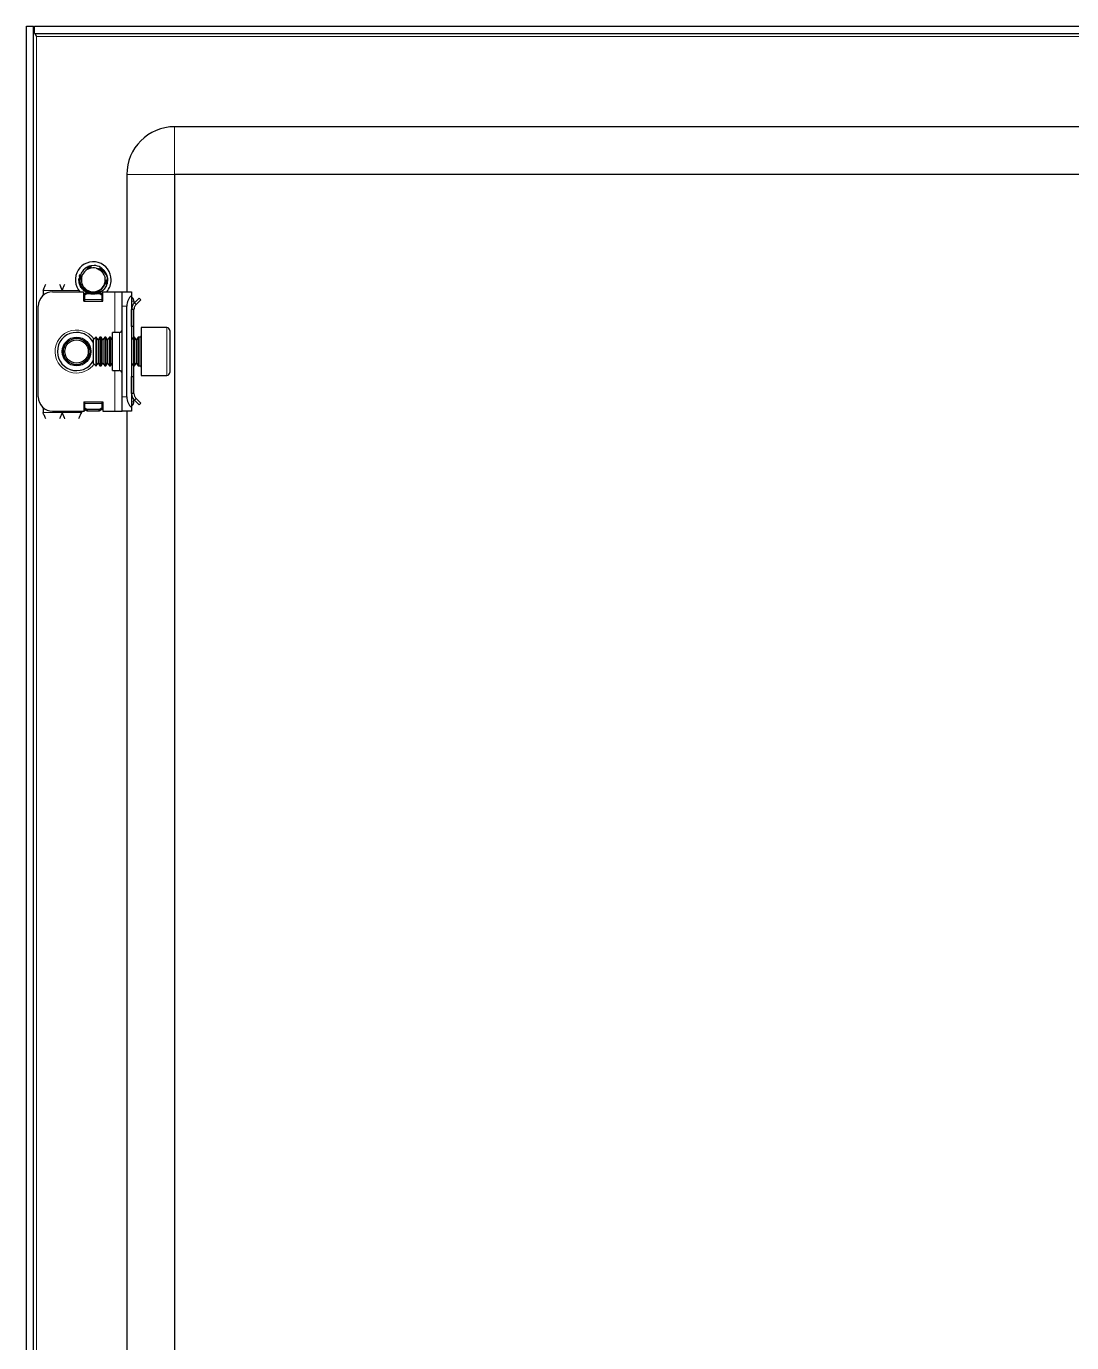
# Model space of a CAD drawing. Header units: millimetres. Extents: x -312 to 1033, y -390 to 999.
# Drawn here: x 586.9 to 805.5, y 595.3 to 870.6 of the extents above; entities that cross this region are included whole.
import ezdxf

# ---------------------------------------------------------------- set-up
doc = ezdxf.new("R2010")
doc.units = ezdxf.units.MM

msp = doc.modelspace()

# ---------------------------------------------------------------- linework, layer by layer
at = {"color": 7, "linetype": 'Continuous', "lineweight": 25}
for p, q in [((586.93, 870.6), (588.43, 870.6)), ((586.93, -290.4), (586.93, 870.6)), ((588.43, -290.4), (588.43, 870.6)), ((588.63, 869.1), (588.63, 870.6)), ((588.63, 870.6), (1031.23, 870.6)), ((588.63, 869.1), (1031.23, 869.1)), ((1001.93, 849.6), (617.93, 849.6)), ((607.93, 839.6), (607.93, 815.1)), ((617.93, 839.6), (617.93, -259.4)), ((1001.93, 839.6), (617.93, 839.6)), ((599.48, 820.23), (599.71, 820.31)), ((599.66, 820.32), (599.62, 820.3)), ((599.86, 820.4), (599.81, 820.38)), ((599.86, 820.4), (600.08, 820.47)), ((600.05, 820.47), (600, 820.45)), ((600.24, 820.52), (600.19, 820.51)), ((601.13, 820.59), (600.38, 820.52)), ((597.93, 817.69), (597.96, 817.95)), ((597.93, 817.49), (597.96, 817.73)), ((597.93, 817.69), (597.93, 817.64)), ((597.94, 817.9), (597.94, 817.85)), ((597.97, 818.11), (597.96, 818.06)), ((598.01, 818.3), (598, 818.26)), ((598.01, 818.3), (598.09, 818.54)), ((598.06, 818.49), (598.05, 818.45)), ((599.31, 820.12), (599.51, 820.24)), ((599.48, 820.23), (599.44, 820.2)), ((599.48, 820.16), (599.44, 820.2)), ((602.62, 820.08), (602.58, 820.1)), ((602.79, 819.95), (602.75, 819.98)), ((602.95, 819.82), (602.91, 819.85)), ((603.09, 819.68), (603.06, 819.71)), ((603.09, 819.68), (603.21, 819.55)), ((603.2, 819.56), (603.19, 819.58)), ((603.22, 818.47), (603.39, 818.06)), ((603.93, 817.6), (603.93, 817.6)), ((590.43, 815.35), (590.43, 814.34)), ((592.43, 815.1), (598.93, 815.1)), ((597.93, 817.49), (597.93, 817.44)), ((597.95, 817.29), (597.95, 817.24)), ((597.97, 817.1), (597.98, 817.05)), ((598.01, 816.92), (598.02, 816.87)), ((598.06, 816.74), (598.07, 816.69)), ((598.11, 816.56), (598.12, 816.55)), ((598.7, 815.59), (598.73, 815.56)), ((598.84, 815.45), (598.87, 815.42)), ((598.93, 813.1), (598.93, 815.1)), ((598.99, 815.31), (599.03, 815.28)), ((599.15, 815.19), (599.19, 815.16)), ((599.18, 814.72), (599.52, 814.96)), ((599.32, 815.07), (599.36, 815.04)), ((599.5, 814.96), (599.36, 815.08)), ((599.5, 814.96), (599.54, 814.94)), ((602.27, 815.01), (602.68, 814.72)), ((602.93, 813.1), (602.93, 815.1)), ((602.93, 815.1), (605.43, 815.1)), ((603.17, 815.67), (603.05, 815.48)), ((603.2, 815.63), (603.06, 815.53)), ((603.7, 816.48), (603.6, 816.3)), ((603.71, 816.48), (603.61, 816.3)), ((603.76, 816.62), (603.78, 816.66)), ((603.82, 816.8), (603.83, 816.85)), ((603.92, 817.4), (603.86, 817.09)), ((603.87, 816.99), (603.88, 817.04)), ((603.9, 817.2), (603.91, 817.25)), ((603.92, 817.4), (603.93, 817.45)), ((605.43, 815.1), (606.93, 815.1)), ((606.93, 815.1), (608.93, 815.1)), ((606.93, 812.1), (606.93, 815.1)), ((608.93, 815.1), (608.93, 814.34)), ((589.43, 793.1), (589.43, 812.1)), ((599.13, 814.31), (598.93, 814.43)), ((598.93, 813.1), (602.93, 813.1)), ((599.13, 813.1), (599.13, 814.31)), ((599.68, 814.72), (599.18, 814.37)), ((599.18, 814.37), (599.18, 814.72)), ((599.18, 813.45), (599.18, 814.37)), ((599.18, 813.1), (599.18, 813.45)), ((599.68, 814.72), (600.08, 814.72)), ((599.85, 814.8), (599.9, 814.78)), ((600.03, 814.74), (600.07, 814.72)), ((600.21, 814.69), (600.25, 814.68)), ((601.38, 814.64), (601.2, 814.61)), ((601.53, 814.66), (601.57, 814.67)), ((601.77, 814.72), (602.18, 814.72)), ((602.68, 814.37), (602.18, 814.72)), ((602.68, 814.72), (602.68, 814.37)), ((602.93, 814.43), (602.68, 814.28)), ((602.68, 814.37), (602.68, 813.45)), ((602.68, 813.45), (602.68, 813.1)), ((606.93, 793.1), (606.93, 812.1)), ((607.93, 793.1), (607.93, 812.1)), ((608.93, 814.34), (608.93, 790.86)), ((608.93, 814.01), (609.14, 813.81)), ((609.43, 813.1), (609.43, 812.64)), ((609.51, 812.76), (610.49, 813.74)), ((609.87, 812.41), (609.51, 812.76)), ((609.87, 812.41), (610.84, 813.39)), ((610.49, 813.74), (610.84, 813.39)), ((609.43, 811.35), (608.93, 811.35)), ((608.93, 807.85), (608.93, 811.35)), ((609.43, 807.85), (609.43, 811.35)), ((606.43, 806.6), (604.93, 806.6)), ((604.93, 798.6), (604.93, 806.6)), ((609.43, 807.85), (608.93, 807.85)), ((609.43, 805.6), (609.43, 807.85)), ((616.33, 807.6), (610.93, 807.6)), ((610.93, 807.6), (610.93, 799.91)), ((616.93, 807), (616.93, 800.23)), ((601.48, 805.6), (600.93, 805.05)), ((600.93, 805.05), (600.93, 801.28)), ((601.54, 805.6), (601.48, 805.6)), ((601.48, 805.6), (601.48, 800.98)), ((601.93, 805.05), (601.54, 805.6)), ((601.54, 805.6), (601.54, 805.13)), ((601.54, 805.13), (601.54, 799.6)), ((602.32, 805.6), (601.93, 805.05)), ((601.93, 805.05), (601.93, 804.66)), ((601.93, 804.66), (601.93, 800.15)), ((602.54, 805.6), (602.32, 805.6)), ((602.32, 805.6), (602.32, 805.13)), ((602.32, 805.13), (602.32, 799.6)), ((602.93, 805.05), (602.54, 805.6)), ((602.54, 805.6), (602.54, 805.13)), ((602.54, 805.13), (602.54, 799.6)), ((603.32, 805.6), (602.93, 805.05)), ((602.93, 805.05), (602.93, 804.66)), ((602.93, 804.66), (602.93, 800.15)), ((603.54, 805.6), (603.32, 805.6)), ((603.32, 805.6), (603.32, 805.13)), ((603.32, 805.13), (603.32, 799.6)), ((603.93, 805.05), (603.54, 805.6)), ((603.54, 805.6), (603.54, 805.13)), ((603.54, 805.13), (603.54, 799.6)), ((604.32, 805.6), (603.93, 805.05)), ((603.93, 805.05), (603.93, 804.66)), ((603.93, 804.66), (603.93, 800.15)), ((604.54, 805.6), (604.32, 805.6)), ((604.32, 805.6), (604.32, 805.13)), ((604.32, 805.13), (604.32, 799.6)), ((604.93, 805.05), (604.54, 805.6)), ((604.54, 805.6), (604.54, 805.13)), ((604.54, 805.13), (604.54, 799.6)), ((609.32, 805.6), (608.93, 805.05)), ((609.54, 805.6), (609.32, 805.6)), ((609.32, 805.6), (609.32, 805.13)), ((609.32, 805.13), (609.32, 799.6)), ((609.93, 805.05), (609.54, 805.6)), ((609.54, 805.6), (609.54, 805.13)), ((609.54, 805.13), (609.54, 799.6)), ((610.32, 805.6), (609.93, 805.05)), ((609.93, 805.05), (609.93, 804.66)), ((609.93, 804.66), (609.93, 800.15)), ((610.68, 805.6), (610.32, 805.6)), ((610.32, 805.6), (610.32, 805.13)), ((610.32, 805.13), (610.32, 799.6)), ((600.93, 801.28), (600.93, 800.15)), ((600.93, 800.15), (601.48, 799.6)), ((601.48, 800.98), (601.48, 799.6)), ((601.48, 799.6), (601.54, 799.6)), ((601.54, 799.6), (601.93, 800.15)), ((601.93, 800.15), (602.32, 799.6)), ((602.32, 799.6), (602.54, 799.6)), ((602.54, 799.6), (602.93, 800.15)), ((602.93, 800.15), (603.32, 799.6)), ((603.32, 799.6), (603.54, 799.6)), ((603.54, 799.6), (603.93, 800.15)), ((603.93, 800.15), (604.32, 799.6)), ((604.32, 799.6), (604.54, 799.6)), ((604.54, 799.6), (604.93, 800.15)), ((604.93, 798.6), (606.43, 798.6)), ((608.93, 800.15), (609.32, 799.6)), ((609.32, 799.6), (609.54, 799.6)), ((609.43, 797.35), (609.43, 799.6)), ((609.54, 799.6), (609.93, 800.15)), ((609.93, 800.15), (610.32, 799.6)), ((610.32, 799.6), (610.68, 799.6)), ((610.93, 799.91), (610.93, 797.6)), ((616.93, 800.23), (616.93, 798.2)), ((608.93, 797.35), (609.43, 797.35)), ((608.93, 793.85), (608.93, 797.35)), ((609.43, 793.85), (609.43, 797.35)), ((610.93, 797.6), (616.33, 797.6)), ((606.93, 790.1), (606.93, 793.1)), ((609.43, 793.85), (608.93, 793.85)), ((609.87, 792.79), (609.51, 792.44)), ((609.87, 792.79), (610.84, 791.81)), ((590.43, 790.86), (590.43, 789.85)), ((592.43, 790.1), (598.93, 790.1)), ((598.43, 790.1), (598.43, 789.85)), ((598.93, 792.1), (598.93, 790.1)), ((598.93, 792.1), (602.93, 792.1)), ((598.93, 790.22), (599.13, 790.22)), ((599.13, 790.22), (599.13, 792.1)), ((599.18, 791.75), (599.18, 792.1)), ((599.18, 790.83), (599.18, 791.75)), ((599.18, 790.48), (599.18, 790.83)), ((599.18, 790.83), (599.68, 790.48)), ((599.68, 790.13), (599.18, 790.48)), ((599.68, 790.48), (599.68, 790.13)), ((602.18, 790.48), (599.68, 790.48)), ((602.18, 790.13), (599.68, 790.13)), ((602.18, 790.48), (602.68, 790.83)), ((602.18, 790.13), (602.18, 790.48)), ((602.68, 790.48), (602.18, 790.13)), ((602.68, 792.1), (602.68, 791.75)), ((602.68, 791.75), (602.68, 790.83)), ((602.68, 790.83), (602.68, 790.48)), ((602.93, 792.1), (602.93, 790.1)), ((602.93, 790.1), (605.43, 790.1)), ((605.43, 790.1), (606.93, 790.1)), ((608.93, 790.1), (606.93, 790.1)), ((607.93, 790.1), (607.93, 302.6)), ((609.14, 791.39), (608.93, 791.19)), ((608.93, 790.86), (608.93, 790.1)), ((609.43, 792.1), (609.43, 792.49)), ((609.51, 792.44), (610.49, 791.46)), ((610.49, 791.46), (610.84, 791.81))]:
    msp.add_line(p, q, dxfattribs=at)
at = {"color": 8, "linetype": 'Continuous', "lineweight": 18}
for p, q in [((589.03, -288.3), (589.03, 868.5)), ((589.03, 868.5), (1030.83, 868.5)), ((617.93, 839.6), (617.93, 849.6)), ((617.93, 839.6), (607.93, 839.6)), ((590.43, 815.35), (594.43, 815.35)), ((594.43, 815.35), (597.93, 815.35)), ((605.43, 806.6), (605.43, 815.1)), ((602.68, 813.45), (599.18, 813.45)), ((607.93, 812.1), (606.93, 812.1)), ((608.93, 813.6), (609.14, 813.81)), ((608.93, 813.1), (609.43, 813.1)), ((606.43, 798.6), (606.43, 806.6)), ((616.33, 799.91), (616.33, 807.6)), ((610.68, 799.6), (610.68, 805.6)), ((605.43, 790.1), (605.43, 798.6)), ((616.33, 797.6), (616.33, 799.91)), ((606.93, 793.1), (607.93, 793.1)), ((599.18, 791.75), (602.68, 791.75)), ((608.93, 792.1), (609.43, 792.1)), ((608.93, 791.6), (609.14, 791.39)), ((590.43, 789.85), (594.43, 789.85)), ((598.43, 789.85), (594.43, 789.85))]:
    msp.add_line(p, q, dxfattribs=at)
at = {"color": 7, "linetype": 'Continuous', "lineweight": 25}
for radius in [3, 2.76, 2.45]:
    msp.add_circle((597.43, 802.6), radius, dxfattribs=at)
for centre, radius, start, end in [((617.93, 839.6), 10, 90, 180), ((600.93, 817.6), 3.75, 0, 221.8103), ((600.93, 817.6), 3, 59.9286, 86.2193), ((600.93, 817.6), 2.5, 168.5944, 228.5944), ((600.93, 817.6), 2.5, 108.5944, 168.5944), ((600.93, 817.6), 2.5, 75.8881, 108.5944), ((600.93, 817.6), 3, 360, 40.7437), ((600.93, 817.6), 2.5, 348.5944, 10.5165), ((600.93, 817.6), 3.75, 318.1897, 0), ((592.43, 812.1), 3, 90, 180), ((600.93, 817.6), 2.5, 228.5944, 288.5944), ((600.93, 817.6), 2.5, 288.5944, 348.5944), ((610.93, 812.1), 3, 131.8103, 180), ((608.43, 813.1), 1, 360, 45), ((597.43, 802.6), 4, 90, 331.045), ((597.43, 802.6), 4, 28.955, 90), ((606.43, 807.1), 0.5, 270, 0), ((616.33, 807), 0.6, 0, 90), ((610.68, 805.85), 0.25, 270, 0), ((606.43, 798.1), 0.5, 0, 90), ((610.68, 799.35), 0.25, 360, 90), ((616.33, 798.2), 0.6, 270, 360), ((592.43, 793.1), 3, 180, 270), ((610.93, 793.1), 3, 180, 228.1897), ((608.43, 792.1), 1, 315, 360)]:
    msp.add_arc(centre, radius, start, end, dxfattribs=at)
at = {"color": 8, "linetype": 'Continuous', "lineweight": 18}
for start, end in [(35.4622, 270), (270, 324.5378)]:
    msp.add_arc((597.43, 802.6), 4.5, start, end, dxfattribs=at)
at = {"color": 7, "linetype": 'Continuous', "lineweight": 25}
for points, knots in [([(588.63, 869.49), (588.62, 869.52), (588.48, 869.89), (588.45, 870.26), (588.43, 870.6)], [0, 0, 0, 0, 0.09093, 1, 1, 1, 1]), ([(589.03, 868.5), (588.94, 868.68), (588.85, 868.88), (588.78, 869.08), (588.77, 869.1)], [0, 0, 0, 0, 0.908361, 1, 1, 1, 1]), ([(599.66, 820.32), (599.69, 820.3), (599.75, 820.26), (599.81, 820.18), (599.85, 820.1), (599.88, 820.02), (599.88, 819.97), (599.88, 819.94)], [0, 0, 0, 0, 0.234253, 0.442787, 0.646465, 0.841043, 1, 1, 1, 1]), ([(599.92, 819.94), (599.92, 819.97), (599.93, 820.03), (599.92, 820.13), (599.9, 820.22), (599.86, 820.31), (599.83, 820.36), (599.81, 820.38)], [0, 0, 0, 0, 0.181695, 0.396783, 0.61186, 0.803681, 1, 1, 1, 1]), ([(599.86, 820.4), (599.88, 820.38), (599.93, 820.33), (599.98, 820.25), (600.01, 820.16), (600.03, 820.08), (600.03, 820.01), (600.02, 819.96), (600.02, 819.95)], [0, 0, 0, 0, 0.208724, 0.39105, 0.568219, 0.73683, 0.894853, 1, 1, 1, 1]), ([(600.04, 819.95), (600.04, 819.96), (600.06, 820), (600.08, 820.07), (600.08, 820.17), (600.07, 820.27), (600.05, 820.37), (600.02, 820.42), (600, 820.45)], [0, 0, 0, 0, 0.043388, 0.23288, 0.422274, 0.611632, 0.803279, 1, 1, 1, 1]), ([(600.05, 820.47), (600.07, 820.44), (600.11, 820.39), (600.15, 820.3), (600.17, 820.22), (600.17, 820.13), (600.16, 820.06), (600.14, 820), (600.13, 819.98), (600.12, 819.97)], [0, 0, 0, 0, 0.198483, 0.367712, 0.531083, 0.685778, 0.830503, 0.965152, 1, 1, 1, 1]), ([(600.38, 820.52), (600.39, 820.51), (600.41, 820.46), (600.43, 820.39), (600.43, 820.3), (600.41, 820.23), (600.37, 820.15), (600.31, 820.07), (600.22, 820), (600.16, 819.98), (600.13, 819.97)], [0, 0, 0, 0, 0.098631, 0.238541, 0.378532, 0.49895, 0.601027, 0.777401, 0.9101, 1, 1, 1, 1]), ([(600.15, 819.99), (600.16, 820.01), (600.19, 820.06), (600.22, 820.15), (600.24, 820.25), (600.24, 820.37), (600.21, 820.46), (600.19, 820.51)], [0, 0, 0, 0, 0.13286, 0.29106, 0.491007, 0.69089, 1, 1, 1, 1]), ([(600.24, 820.52), (600.25, 820.49), (600.28, 820.44), (600.31, 820.36), (600.31, 820.27), (600.31, 820.2), (600.28, 820.1), (600.24, 820.04), (600.21, 820.01)], [0, 0, 0, 0, 0.16279, 0.324686, 0.479688, 0.626058, 0.76302, 1, 1, 1, 1]), ([(600.23, 820.02), (600.24, 820.02), (600.27, 820.05), (600.3, 820.11), (600.34, 820.19), (600.38, 820.28), (600.39, 820.37), (600.39, 820.46), (600.38, 820.5), (600.38, 820.52)], [0, 0, 0, 0, 0.036757, 0.1961925, 0.355485, 0.5146899, 0.7197462, 0.8820053, 1, 1, 1, 1]), ([(597.93, 817.69), (597.96, 817.71), (598.02, 817.74), (598.12, 817.76), (598.21, 817.77), (598.26, 817.76), (598.28, 817.76)], [0, 0, 0, 0, 0.293779, 0.558982, 0.818494, 1, 1, 1, 1]), ([(598.16, 817.67), (598.14, 817.67), (598.09, 817.68), (598.01, 817.67), (597.96, 817.65), (597.93, 817.64)], [0, 0, 0, 0, 0.236131, 0.613435, 1, 1, 1, 1]), ([(597.94, 817.9), (597.98, 817.91), (598.04, 817.94), (598.14, 817.95), (598.23, 817.95), (598.31, 817.93), (598.37, 817.91), (598.39, 817.89), (598.39, 817.89)], [0, 0, 0, 0, 0.227908, 0.430276, 0.627707, 0.816134, 0.99284, 1, 1, 1, 1]), ([(598.32, 817.8), (598.32, 817.8), (598.28, 817.83), (598.21, 817.85), (598.12, 817.87), (598.03, 817.87), (597.97, 817.86), (597.94, 817.85)], [0, 0, 0, 0, 0.0501556, 0.3045132, 0.5588802, 0.7769031, 1, 1, 1, 1]), ([(598.41, 817.92), (598.38, 817.94), (598.33, 817.98), (598.24, 818.02), (598.15, 818.05), (598.06, 818.06), (597.99, 818.06), (597.96, 818.06)], [0, 0, 0, 0, 0.19243, 0.403622, 0.614801, 0.805152, 1, 1, 1, 1]), ([(597.97, 818.11), (598.01, 818.11), (598.07, 818.13), (598.17, 818.13), (598.26, 818.12), (598.33, 818.09), (598.4, 818.05), (598.43, 818.02), (598.45, 818)], [0, 0, 0, 0, 0.205811, 0.38496, 0.558827, 0.724121, 0.878934, 1, 1, 1, 1]), ([(598.43, 818.05), (598.41, 818.07), (598.37, 818.12), (598.29, 818.18), (598.2, 818.22), (598.1, 818.25), (598.04, 818.26), (598, 818.26)], [0, 0, 0, 0, 0.1831114, 0.3815333, 0.5799128, 0.7871112, 1, 1, 1, 1]), ([(598.01, 818.3), (598.05, 818.31), (598.11, 818.32), (598.21, 818.3), (598.29, 818.28), (598.36, 818.24), (598.42, 818.19), (598.45, 818.15), (598.46, 818.13)], [0, 0, 0, 0, 0.207037, 0.38272, 0.55212, 0.712365, 0.86221, 1, 1, 1, 1]), ([(598.47, 818.14), (598.46, 818.16), (598.44, 818.2), (598.38, 818.27), (598.31, 818.34), (598.23, 818.39), (598.14, 818.43), (598.08, 818.44), (598.05, 818.45)], [0, 0, 0, 0, 0.112687, 0.266978, 0.464332, 0.661607, 0.829157, 1, 1, 1, 1]), ([(598.06, 818.43), (598.06, 818.45), (598.08, 818.57), (598.13, 818.67), (598.17, 818.75)], [0, 0, 0, 0, 0.218168, 1, 1, 1, 1]), ([(598.06, 818.49), (598.09, 818.49), (598.15, 818.49), (598.24, 818.47), (598.31, 818.43), (598.38, 818.38), (598.43, 818.32), (598.46, 818.27), (598.48, 818.23), (598.48, 818.21)], [0, 0, 0, 0, 0.164802, 0.328662, 0.485343, 0.633184, 0.771489, 0.900657, 1, 1, 1, 1]), ([(598.48, 818.09), (598.47, 818.07), (598.45, 817.99), (598.4, 817.89), (598.33, 817.8), (598.26, 817.74), (598.19, 817.69), (598.14, 817.66), (598.1, 817.64), (598.09, 817.64)], [0, 0, 0, 0, 0.125166, 0.336769, 0.488675, 0.640371, 0.791962, 0.943503, 1, 1, 1, 1]), ([(598.09, 817.64), (598.1, 817.57), (598.11, 817.17), (598.29, 816.5), (598.66, 816.03), (598.83, 815.8)], [0, 0, 0, 0, 0.108003, 0.585763, 1, 1, 1, 1]), ([(599.47, 820.15), (599.39, 820.1), (599.05, 819.87), (598.55, 819.37), (598.33, 818.81), (598.23, 818.57)], [0, 0, 0, 0, 0.128781, 0.613629, 1, 1, 1, 1]), ([(598.23, 818.57), (598.23, 818.57), (598.26, 818.56), (598.31, 818.53), (598.38, 818.48), (598.42, 818.43), (598.46, 818.35), (598.49, 818.25), (598.49, 818.15), (598.48, 818.1), (598.48, 818.09)], [0, 0, 0, 0, 0.0227609, 0.1922433, 0.3468958, 0.4775346, 0.5886768, 0.7833339, 0.9686236, 1, 1, 1, 1]), ([(598.5, 818.17), (598.49, 818.2), (598.48, 818.26), (598.44, 818.35), (598.39, 818.42), (598.33, 818.49), (598.28, 818.54), (598.24, 818.56), (598.23, 818.57)], [0, 0, 0, 0, 0.182737, 0.363423, 0.543947, 0.724373, 0.904747, 1, 1, 1, 1]), ([(600.13, 819.97), (600.12, 819.97), (600.07, 819.95), (599.99, 819.94), (599.9, 819.94), (599.81, 819.95), (599.72, 819.98), (599.64, 820.01), (599.56, 820.06), (599.51, 820.11), (599.48, 820.14), (599.47, 820.15)], [0, 0, 0, 0, 0.0429601, 0.1733, 0.2742626, 0.4010814, 0.5277159, 0.6542588, 0.7807587, 0.9368521, 1, 1, 1, 1]), ([(599.48, 820.23), (599.51, 820.21), (599.57, 820.17), (599.64, 820.1), (599.68, 820.04), (599.7, 820), (599.7, 819.99)], [0, 0, 0, 0, 0.319514, 0.608493, 0.891527, 1, 1, 1, 1]), ([(599.77, 819.96), (599.77, 819.96), (599.77, 820), (599.76, 820.07), (599.73, 820.16), (599.68, 820.24), (599.64, 820.28), (599.62, 820.3)], [0, 0, 0, 0, 0.0027902, 0.269575, 0.5363706, 0.7654988, 1, 1, 1, 1]), ([(601.54, 820.02), (601.82, 819.97), (602.12, 819.92), (602.39, 819.79), (602.39, 819.79)], [0, 0, 0, 0, 0.9656715, 1, 1, 1, 1]), ([(601.54, 820.02), (601.63, 819.99), (601.77, 819.93), (601.9, 819.86), (601.94, 819.83)], [0, 0, 0, 0, 0.681733, 1, 1, 1, 1]), ([(601.94, 819.83), (602.01, 819.8), (602.33, 819.64), (602.84, 819.22), (603.09, 818.72), (603.22, 818.47)], [0, 0, 0, 0, 0.130652, 0.560007, 1, 1, 1, 1]), ([(602.39, 819.79), (602.39, 819.8), (602.38, 819.85), (602.37, 819.92), (602.37, 820.01), (602.39, 820.11), (602.42, 820.17), (602.43, 820.2)], [0, 0, 0, 0, 0.113604, 0.31095, 0.508229, 0.75166, 1, 1, 1, 1]), ([(602.45, 820.19), (602.45, 820.15), (602.45, 820.08), (602.42, 819.98), (602.4, 819.92), (602.38, 819.9), (602.38, 819.9)], [0, 0, 0, 0, 0.357139, 0.680979, 0.998183, 1, 1, 1, 1]), ([(602.39, 819.81), (602.41, 819.83), (602.46, 819.87), (602.51, 819.94), (602.56, 820.02), (602.57, 820.07), (602.58, 820.1)], [0, 0, 0, 0, 0.228254, 0.510351, 0.752319, 1, 1, 1, 1]), ([(603, 819.38), (602.98, 819.38), (602.94, 819.37), (602.85, 819.36), (602.75, 819.37), (602.66, 819.41), (602.58, 819.46), (602.5, 819.55), (602.43, 819.66), (602.41, 819.75), (602.39, 819.79)], [0, 0, 0, 0, 0.073646, 0.169563, 0.351373, 0.438893, 0.519676, 0.682906, 0.8512, 1, 1, 1, 1]), ([(602.62, 820.08), (602.62, 820.04), (602.61, 819.97), (602.58, 819.88), (602.53, 819.8), (602.48, 819.74), (602.44, 819.71), (602.42, 819.7)], [0, 0, 0, 0, 0.240212, 0.454711, 0.664287, 0.864517, 1, 1, 1, 1]), ([(602.44, 819.66), (602.46, 819.67), (602.52, 819.7), (602.6, 819.76), (602.66, 819.82), (602.72, 819.9), (602.74, 819.96), (602.75, 819.98)], [0, 0, 0, 0, 0.172104, 0.391099, 0.610089, 0.802801, 1, 1, 1, 1]), ([(602.79, 819.95), (602.78, 819.92), (602.77, 819.85), (602.72, 819.76), (602.67, 819.69), (602.61, 819.64), (602.55, 819.6), (602.5, 819.59), (602.49, 819.58)], [0, 0, 0, 0, 0.209239, 0.392702, 0.571062, 0.740844, 0.899958, 1, 1, 1, 1]), ([(602.5, 819.56), (602.51, 819.56), (602.55, 819.57), (602.63, 819.59), (602.72, 819.64), (602.79, 819.7), (602.86, 819.77), (602.89, 819.82), (602.91, 819.85)], [0, 0, 0, 0, 0.0505, 0.241124, 0.431653, 0.622154, 0.808692, 1, 1, 1, 1]), ([(602.95, 819.82), (602.94, 819.79), (602.91, 819.72), (602.86, 819.65), (602.8, 819.58), (602.73, 819.54), (602.65, 819.51), (602.6, 819.49), (602.57, 819.49), (602.56, 819.49)], [0, 0, 0, 0, 0.198035, 0.367663, 0.531495, 0.686664, 0.831818, 0.981917, 1, 1, 1, 1]), ([(602.58, 819.48), (602.58, 819.48), (602.61, 819.48), (602.68, 819.49), (602.77, 819.51), (602.85, 819.54), (602.92, 819.58), (603, 819.64), (603.04, 819.69), (603.06, 819.71)], [0, 0, 0, 0, 0.018281, 0.175639, 0.332896, 0.490097, 0.647274, 0.821632, 1, 1, 1, 1]), ([(603.09, 819.68), (603.08, 819.66), (603.05, 819.6), (602.99, 819.54), (602.92, 819.49), (602.85, 819.45), (602.77, 819.43), (602.7, 819.42), (602.65, 819.43), (602.62, 819.44)], [0, 0, 0, 0, 0.159446, 0.318034, 0.469983, 0.61348, 0.747649, 0.872856, 1, 1, 1, 1]), ([(602.64, 819.43), (602.67, 819.42), (602.73, 819.41), (602.81, 819.41), (602.89, 819.42), (602.97, 819.44), (603.08, 819.49), (603.15, 819.54), (603.19, 819.58)], [0, 0, 0, 0, 0.149407, 0.278563, 0.407661, 0.536722, 0.727045, 1, 1, 1, 1]), ([(603.2, 819.56), (603.19, 819.53), (603.15, 819.49), (603.09, 819.43), (603.04, 819.4), (603, 819.38), (603, 819.38)], [0, 0, 0, 0, 0.315056, 0.630194, 0.945514, 1, 1, 1, 1]), ([(603, 819.38), (603.02, 819.36), (603.27, 819.14), (603.61, 818.68), (603.86, 818.07), (603.91, 817.72), (603.93, 817.6)], [0, 0, 0, 0, 0.050685, 0.485619, 0.826643, 1, 1, 1, 1]), ([(603.44, 817.27), (603.44, 817.38), (603.46, 817.64), (603.41, 817.9), (603.39, 818.06)], [0, 0, 0, 0, 0.408521, 1, 1, 1, 1]), ([(603.44, 817.31), (603.45, 817.33), (603.46, 817.36), (603.5, 817.41), (603.56, 817.46), (603.62, 817.51), (603.7, 817.56), (603.78, 817.58), (603.86, 817.6), (603.91, 817.6), (603.93, 817.6)], [0, 0, 0, 0, 0.060221, 0.18113, 0.301988, 0.42281, 0.589437, 0.75603, 0.87711, 1, 1, 1, 1]), ([(603.93, 817.61), (603.9, 817.59), (603.84, 817.56), (603.74, 817.53), (603.68, 817.53), (603.66, 817.53)], [0, 0, 0, 0, 0.371226, 0.708872, 1, 1, 1, 1]), ([(603.93, 817.61), (603.93, 817.56), (603.93, 817.48), (603.92, 817.4), (603.91, 817.38)], [0, 0, 0, 0, 0.659859, 1, 1, 1, 1]), ([(590.43, 815.35), (590.52, 815.59), (590.72, 816.08), (590.91, 816.48), (591, 816.67)], [0, 0, 0, 0, 0.502065, 1, 1, 1, 1]), ([(593.86, 816.66), (593.94, 816.51), (594.11, 816.16), (594.3, 815.67), (594.41, 815.39), (594.43, 815.35)], [0, 0, 0, 0, 0.415483, 0.917152, 1, 1, 1, 1]), ([(594.43, 815.35), (594.52, 815.59), (594.72, 816.08), (594.91, 816.48), (595, 816.67)], [0, 0, 0, 0, 0.502065, 1, 1, 1, 1]), ([(598.7, 815.59), (598.58, 815.74), (598.3, 816.09), (598.01, 816.75), (597.96, 817.26), (597.93, 817.51)], [0, 0, 0, 0, 0.274163, 0.639603, 1, 1, 1, 1]), ([(598.04, 816.86), (598.02, 816.9), (597.96, 817.05), (597.95, 817.21), (597.94, 817.33)], [0, 0, 0, 0, 0.28291, 1, 1, 1, 1]), ([(598.24, 816.3), (598.22, 816.33), (598.13, 816.47), (598.08, 816.63), (598.05, 816.76)], [0, 0, 0, 0, 0.192577, 1, 1, 1, 1]), ([(598.62, 815.72), (598.58, 815.76), (598.44, 815.89), (598.35, 816.07), (598.28, 816.19)], [0, 0, 0, 0, 0.288707, 1, 1, 1, 1]), ([(598.7, 815.59), (598.72, 815.61), (598.75, 815.66), (598.82, 815.72), (598.89, 815.76), (598.96, 815.79), (599.03, 815.81), (599.1, 815.81), (599.13, 815.8), (599.15, 815.79)], [0, 0, 0, 0, 0.169226, 0.337427, 0.497935, 0.649179, 0.790582, 0.922688, 1, 1, 1, 1]), ([(599.3, 815.74), (599.28, 815.75), (599.24, 815.76), (599.14, 815.76), (599.02, 815.74), (598.91, 815.7), (598.82, 815.64), (598.76, 815.59), (598.73, 815.56)], [0, 0, 0, 0, 0.062604, 0.195119, 0.461979, 0.621574, 0.781143, 1, 1, 1, 1]), ([(598.83, 815.8), (598.83, 815.81), (598.86, 815.82), (598.91, 815.84), (599, 815.85), (599.1, 815.83), (599.21, 815.78), (599.26, 815.74), (599.28, 815.73)], [0, 0, 0, 0, 0.0458661, 0.2307436, 0.3874614, 0.6582461, 0.861978, 1, 1, 1, 1]), ([(599.19, 815.79), (599.16, 815.8), (599.1, 815.82), (599.01, 815.83), (598.91, 815.82), (598.86, 815.81), (598.83, 815.8)], [0, 0, 0, 0, 0.251795, 0.502165, 0.752314, 1, 1, 1, 1]), ([(598.84, 815.45), (598.85, 815.48), (598.88, 815.54), (598.94, 815.61), (599, 815.67), (599.08, 815.71), (599.16, 815.74), (599.22, 815.74), (599.26, 815.74)], [0, 0, 0, 0, 0.194636, 0.358964, 0.517123, 0.666522, 0.806184, 1, 1, 1, 1]), ([(599.29, 815.68), (599.25, 815.67), (599.19, 815.66), (599.09, 815.62), (599.01, 815.57), (598.93, 815.5), (598.89, 815.45), (598.87, 815.42)], [0, 0, 0, 0, 0.190996, 0.383798, 0.576553, 0.78528, 1, 1, 1, 1]), ([(598.99, 815.31), (599, 815.35), (599.02, 815.41), (599.07, 815.5), (599.12, 815.56), (599.19, 815.61), (599.25, 815.65), (599.28, 815.65), (599.3, 815.65)], [0, 0, 0, 0, 0.219212, 0.409339, 0.593597, 0.768568, 0.932394, 1, 1, 1, 1]), ([(599.39, 815.59), (599.39, 815.59), (599.35, 815.59), (599.29, 815.56), (599.2, 815.5), (599.13, 815.44), (599.07, 815.37), (599.04, 815.31), (599.03, 815.28)], [0, 0, 0, 0, 0.002693, 0.20821, 0.413641, 0.619057, 0.807274, 1, 1, 1, 1]), ([(599.15, 815.19), (599.16, 815.22), (599.17, 815.29), (599.21, 815.38), (599.26, 815.45), (599.32, 815.51), (599.37, 815.55), (599.4, 815.56), (599.4, 815.57)], [0, 0, 0, 0, 0.222831, 0.420099, 0.612409, 0.79585, 0.967895, 1, 1, 1, 1]), ([(599.45, 815.47), (599.43, 815.46), (599.39, 815.44), (599.33, 815.39), (599.27, 815.32), (599.22, 815.24), (599.2, 815.18), (599.19, 815.16)], [0, 0, 0, 0, 0.084965, 0.329338, 0.573716, 0.784411, 1, 1, 1, 1]), ([(599.28, 815.73), (599.28, 815.72), (599.32, 815.68), (599.37, 815.62), (599.42, 815.54), (599.45, 815.45), (599.48, 815.36), (599.48, 815.31), (599.48, 815.28)], [0, 0, 0, 0, 0.066273, 0.267344, 0.423096, 0.618734, 0.814089, 1, 1, 1, 1]), ([(599.32, 815.07), (599.32, 815.1), (599.33, 815.17), (599.36, 815.27), (599.4, 815.35), (599.44, 815.4), (599.46, 815.42), (599.46, 815.42)], [0, 0, 0, 0, 0.275174, 0.522846, 0.765225, 0.99702, 1, 1, 1, 1]), ([(599.48, 815.28), (599.46, 815.26), (599.42, 815.21), (599.38, 815.13), (599.37, 815.07), (599.36, 815.04)], [0, 0, 0, 0, 0.351509, 0.671861, 1, 1, 1, 1]), ([(599.48, 815.28), (599.55, 815.25), (599.87, 815.07), (600.54, 814.89), (601.16, 814.93), (601.46, 815), (601.46, 815)], [0, 0, 0, 0, 0.102158, 0.551599, 0.99962, 1, 1, 1, 1]), ([(599.56, 815.26), (599.56, 815.25), (599.56, 815.22), (599.55, 815.15), (599.53, 815.06), (599.5, 815), (599.48, 814.97)], [0, 0, 0, 0, 0.058255, 0.305509, 0.64716, 1, 1, 1, 1]), ([(601.53, 814.66), (601.5, 814.65), (601.18, 814.59), (600.54, 814.58), (599.88, 814.77), (599.55, 814.94), (599.48, 814.97)], [0, 0, 0, 0, 0.044285, 0.46488, 0.894202, 1, 1, 1, 1]), ([(599.5, 814.96), (599.5, 815), (599.5, 815.07), (599.52, 815.16), (599.54, 815.22), (599.56, 815.24)], [0, 0, 0, 0, 0.371432, 0.710618, 1, 1, 1, 1]), ([(601.46, 815), (601.47, 815.01), (601.49, 815.06), (601.55, 815.14), (601.64, 815.2), (601.7, 815.22), (601.73, 815.23)], [0, 0, 0, 0, 0.153621, 0.528305, 0.811762, 1, 1, 1, 1]), ([(601.6, 815.17), (601.58, 815.15), (601.53, 815.11), (601.49, 815.05), (601.47, 815.01), (601.46, 815)], [0, 0, 0, 0, 0.41332, 0.833507, 1, 1, 1, 1]), ([(601.53, 814.66), (601.52, 814.69), (601.49, 814.74), (601.48, 814.82), (601.48, 814.91), (601.49, 814.98), (601.52, 815.07), (601.57, 815.13), (601.6, 815.16)], [0, 0, 0, 0, 0.162579, 0.32416, 0.478216, 0.623372, 0.759205, 1, 1, 1, 1]), ([(601.64, 815.16), (601.64, 815.16), (601.6, 815.12), (601.57, 815.03), (601.55, 814.92), (601.54, 814.83), (601.55, 814.75), (601.56, 814.7), (601.57, 814.67)], [0, 0, 0, 0, 0.001313, 0.309582, 0.493731, 0.677835, 0.837663, 1, 1, 1, 1]), ([(601.71, 814.7), (601.69, 814.73), (601.66, 814.79), (601.63, 814.88), (601.61, 814.96), (601.62, 815.04), (601.64, 815.12), (601.66, 815.17), (601.68, 815.2), (601.69, 815.21)], [0, 0, 0, 0, 0.195461, 0.359649, 0.517607, 0.666788, 0.806268, 0.936243, 1, 1, 1, 1]), ([(601.75, 815.22), (601.74, 815.19), (601.72, 815.14), (601.7, 815.05), (601.7, 814.96), (601.71, 814.85), (601.74, 814.77), (601.76, 814.72)], [0, 0, 0, 0, 0.1470651, 0.3212312, 0.4953456, 0.6694433, 1, 1, 1, 1]), ([(601.73, 815.23), (601.74, 815.23), (601.79, 815.25), (601.87, 815.26), (601.96, 815.26), (602.03, 815.25), (602.08, 815.24), (602.09, 815.24)], [0, 0, 0, 0, 0.099011, 0.388276, 0.61301, 0.895384, 1, 1, 1, 1]), ([(601.91, 814.76), (601.88, 814.79), (601.84, 814.84), (601.79, 814.93), (601.77, 815.01), (601.76, 815.09), (601.76, 815.16), (601.77, 815.2), (601.78, 815.22)], [0, 0, 0, 0, 0.213002, 0.396975, 0.575181, 0.744364, 0.902779, 1, 1, 1, 1]), ([(601.88, 815.26), (601.88, 815.26), (601.86, 815.22), (601.85, 815.15), (601.85, 815.05), (601.87, 814.95), (601.9, 814.86), (601.94, 814.81), (601.95, 814.78)], [0, 0, 0, 0, 0.019058, 0.219488, 0.419831, 0.620151, 0.807785, 1, 1, 1, 1]), ([(602.1, 814.84), (602.07, 814.86), (602.02, 814.91), (601.96, 814.99), (601.92, 815.07), (601.9, 815.15), (601.9, 815.22), (601.9, 815.25), (601.91, 815.26)], [0, 0, 0, 0, 0.218347, 0.41099, 0.598711, 0.777744, 0.945667, 1, 1, 1, 1]), ([(602.1, 814.84), (602.08, 814.83), (602.02, 814.8), (601.95, 814.79), (601.91, 814.78)], [0, 0, 0, 0, 0.301025, 1, 1, 1, 1]), ([(602.01, 815.25), (602.01, 815.24), (602, 815.18), (602.02, 815.1), (602.05, 815.01), (602.09, 814.93), (602.13, 814.88), (602.14, 814.86)], [0, 0, 0, 0, 0.114393, 0.350182, 0.585971, 0.790611, 1, 1, 1, 1]), ([(602.29, 814.93), (602.26, 814.95), (602.2, 814.99), (602.13, 815.06), (602.09, 815.14), (602.06, 815.2), (602.06, 815.24), (602.05, 815.25)], [0, 0, 0, 0, 0.260762, 0.494805, 0.723794, 0.94279, 1, 1, 1, 1]), ([(602.09, 815.24), (602.15, 815.28), (602.47, 815.46), (602.97, 815.93), (603.28, 816.51), (603.36, 816.85), (603.38, 816.91)], [0, 0, 0, 0, 0.104785, 0.513079, 0.918136, 1, 1, 1, 1]), ([(602.1, 814.84), (602.11, 814.84), (602.12, 814.85), (602.14, 814.85), (602.14, 814.86)], [0, 0, 0, 0, 0.476486, 1, 1, 1, 1]), ([(602.11, 815.28), (602.12, 815.28), (602.16, 815.27), (602.23, 815.24), (602.3, 815.19), (602.39, 815.12), (602.43, 815.05), (602.45, 815.02)], [0, 0, 0, 0, 0.084477, 0.253367, 0.470159, 0.686909, 1, 1, 1, 1]), ([(602.17, 815.23), (602.18, 815.21), (602.19, 815.16), (602.22, 815.09), (602.27, 815.01), (602.31, 814.97), (602.33, 814.95)], [0, 0, 0, 0, 0.154183, 0.462567, 0.728091, 1, 1, 1, 1]), ([(602.47, 815.02), (602.44, 815.04), (602.38, 815.08), (602.3, 815.15), (602.27, 815.2), (602.25, 815.22)], [0, 0, 0, 0, 0.362858, 0.693435, 1, 1, 1, 1]), ([(602.29, 814.93), (602.29, 814.93), (602.31, 814.94), (602.32, 814.94), (602.33, 814.95)], [0, 0, 0, 0, 0.477867, 1, 1, 1, 1]), ([(603.76, 816.62), (603.56, 816.2), (603.24, 815.55), (602.65, 815.15), (602.45, 815.02)], [0, 0, 0, 0, 0.657042, 1, 1, 1, 1]), ([(602.64, 815.13), (602.62, 815.12), (602.57, 815.09), (602.52, 815.07), (602.47, 815.05)], [0, 0, 0, 0, 0.230751, 1, 1, 1, 1]), ([(602.47, 815.02), (602.47, 815.03), (602.49, 815.04), (602.5, 815.05), (602.51, 815.05)], [0, 0, 0, 0, 0.480194, 1, 1, 1, 1]), ([(602.64, 815.13), (602.64, 815.14), (602.65, 815.15), (602.67, 815.16), (602.67, 815.16)], [0, 0, 0, 0, 0.482687, 1, 1, 1, 1]), ([(602.79, 815.25), (602.8, 815.25), (602.81, 815.26), (602.82, 815.27), (602.83, 815.28)], [0, 0, 0, 0, 0.484546, 1, 1, 1, 1]), ([(603.48, 816.08), (603.46, 816.03), (603.36, 815.73), (603.11, 815.52), (602.91, 815.34)], [0, 0, 0, 0, 0.171865, 1, 1, 1, 1]), ([(602.94, 815.37), (602.94, 815.38), (602.95, 815.39), (602.96, 815.4), (602.97, 815.4)], [0, 0, 0, 0, 0.485158, 1, 1, 1, 1]), ([(603.07, 815.5), (603.08, 815.5), (603.09, 815.52), (603.1, 815.53), (603.1, 815.53)], [0, 0, 0, 0, 0.4842322, 1, 1, 1, 1]), ([(603.56, 816.21), (603.53, 816.14), (603.45, 815.93), (603.29, 815.77), (603.18, 815.66)], [0, 0, 0, 0, 0.333789, 1, 1, 1, 1]), ([(603.2, 815.63), (603.2, 815.64), (603.22, 815.66), (603.23, 815.68), (603.24, 815.69)], [0, 0, 0, 0, 0.2967964, 1, 1, 1, 1]), ([(603.38, 816.91), (603.37, 816.95), (603.36, 817.01), (603.37, 817.08), (603.38, 817.11)], [0, 0, 0, 0, 0.544473, 1, 1, 1, 1]), ([(603.82, 816.8), (603.79, 816.8), (603.73, 816.8), (603.64, 816.81), (603.56, 816.84), (603.5, 816.89), (603.44, 816.94), (603.4, 816.99), (603.38, 817.03), (603.37, 817.05)], [0, 0, 0, 0, 0.165667, 0.330522, 0.488809, 0.638525, 0.778629, 0.909213, 1, 1, 1, 1]), ([(603.76, 816.62), (603.74, 816.62), (603.68, 816.63), (603.6, 816.66), (603.53, 816.7), (603.47, 816.76), (603.43, 816.82), (603.39, 816.88), (603.37, 816.93), (603.37, 816.97), (603.37, 816.98)], [0, 0, 0, 0, 0.154027, 0.307095, 0.452862, 0.590123, 0.718565, 0.838856, 0.95247, 1, 1, 1, 1]), ([(603.38, 817.11), (603.38, 817.11), (603.39, 817.16), (603.41, 817.22), (603.43, 817.26), (603.44, 817.27)], [0, 0, 0, 0, 0.157682, 0.8030401, 1, 1, 1, 1]), ([(603.4, 817.1), (603.42, 817.08), (603.45, 817.04), (603.51, 816.98), (603.58, 816.93), (603.66, 816.89), (603.74, 816.86), (603.8, 816.85), (603.83, 816.85)], [0, 0, 0, 0, 0.137266, 0.30795, 0.478578, 0.649185, 0.822833, 1, 1, 1, 1]), ([(603.4, 816.96), (603.41, 816.95), (603.43, 816.91), (603.48, 816.84), (603.55, 816.77), (603.63, 816.72), (603.7, 816.68), (603.75, 816.67), (603.78, 816.66)], [0, 0, 0, 0, 0.076151, 0.276704, 0.47712, 0.677473, 0.837574, 1, 1, 1, 1]), ([(603.41, 817.25), (603.42, 817.24), (603.45, 817.2), (603.51, 817.15), (603.6, 817.1), (603.69, 817.06), (603.78, 817.04), (603.84, 817.04), (603.88, 817.04)], [0, 0, 0, 0, 0.069872, 0.258455, 0.446951, 0.635422, 0.81547, 1, 1, 1, 1]), ([(603.87, 816.99), (603.83, 816.99), (603.77, 816.98), (603.67, 816.98), (603.59, 817), (603.51, 817.04), (603.45, 817.08), (603.42, 817.11), (603.41, 817.13)], [0, 0, 0, 0, 0.208898, 0.388587, 0.562428, 0.727295, 0.881578, 1, 1, 1, 1]), ([(603.9, 817.2), (603.87, 817.19), (603.8, 817.16), (603.71, 817.16), (603.62, 817.17), (603.53, 817.19), (603.47, 817.22), (603.44, 817.25), (603.43, 817.26)], [0, 0, 0, 0, 0.214065, 0.402363, 0.585629, 0.760234, 0.923894, 1, 1, 1, 1]), ([(603.47, 817.36), (603.49, 817.34), (603.54, 817.3), (603.63, 817.26), (603.73, 817.24), (603.82, 817.23), (603.88, 817.24), (603.91, 817.25)], [0, 0, 0, 0, 0.1891735, 0.4046974, 0.6202202, 0.8079351, 1, 1, 1, 1]), ([(603.92, 817.4), (603.89, 817.39), (603.83, 817.36), (603.73, 817.34), (603.64, 817.34), (603.56, 817.36), (603.51, 817.38), (603.49, 817.39)], [0, 0, 0, 0, 0.235039, 0.445532, 0.651268, 0.847853, 1, 1, 1, 1]), ([(603.69, 816.49), (603.68, 816.43), (603.65, 816.3), (603.58, 816.19), (603.54, 816.13)], [0, 0, 0, 0, 0.4624819, 1, 1, 1, 1]), ([(603.57, 817.47), (603.6, 817.46), (603.66, 817.44), (603.75, 817.43), (603.84, 817.43), (603.9, 817.45), (603.93, 817.45)], [0, 0, 0, 0, 0.237597, 0.5167288, 0.7555275, 1, 1, 1, 1]), ([(603.87, 816.99), (603.86, 816.94), (603.84, 816.86), (603.81, 816.79), (603.8, 816.76)], [0, 0, 0, 0, 0.657988, 1, 1, 1, 1]), ([(600.41, 814.66), (600.37, 814.66), (600.22, 814.67), (600.09, 814.72), (600, 814.75)], [0, 0, 0, 0, 0.3173854, 1, 1, 1, 1]), ([(601.1, 814.63), (601.03, 814.62), (600.86, 814.59), (600.69, 814.61), (600.59, 814.62)], [0, 0, 0, 0, 0.399625, 1, 1, 1, 1]), ([(601.71, 814.7), (601.72, 814.71), (601.74, 814.71), (601.75, 814.72), (601.76, 814.72)], [0, 0, 0, 0, 0.4789775, 1, 1, 1, 1]), ([(601.91, 814.76), (601.91, 814.77), (601.93, 814.77), (601.94, 814.78), (601.95, 814.78)], [0, 0, 0, 0, 0.4765794, 1, 1, 1, 1]), ([(609.51, 812.76), (609.36, 812.58), (609.06, 812.2), (608.94, 811.67), (608.93, 811.39), (608.93, 811.35)], [0, 0, 0, 0, 0.461863, 0.923726, 1, 1, 1, 1]), ([(609.87, 812.41), (609.75, 812.26), (609.57, 812.03), (609.45, 811.65), (609.44, 811.45), (609.43, 811.35)], [0, 0, 0, 0, 0.485042, 0.738404, 1, 1, 1, 1]), ([(608.93, 793.85), (608.95, 793.61), (609.01, 793.13), (609.29, 792.67), (609.49, 792.46), (609.51, 792.44)], [0, 0, 0, 0, 0.461863, 0.923726, 1, 1, 1, 1]), ([(609.43, 793.85), (609.45, 793.66), (609.48, 793.37), (609.67, 793.02), (609.8, 792.87), (609.87, 792.79)], [0, 0, 0, 0, 0.485042, 0.738404, 1, 1, 1, 1]), ([(591, 788.54), (590.92, 788.7), (590.75, 789.04), (590.56, 789.53), (590.44, 789.81), (590.43, 789.85)], [0, 0, 0, 0, 0.4154826, 0.9171518, 1, 1, 1, 1]), ([(594.43, 789.85), (594.33, 789.61), (594.14, 789.12), (593.95, 788.72), (593.86, 788.53)], [0, 0, 0, 0, 0.502065, 1, 1, 1, 1]), ([(595, 788.54), (594.92, 788.7), (594.75, 789.04), (594.56, 789.53), (594.44, 789.81), (594.43, 789.85)], [0, 0, 0, 0, 0.415483, 0.917152, 1, 1, 1, 1]), ([(598.43, 789.85), (598.33, 789.61), (598.14, 789.12), (597.95, 788.72), (597.86, 788.53)], [0, 0, 0, 0, 0.502065, 1, 1, 1, 1])]:
    msp.add_open_spline(points, degree=3, knots=knots, dxfattribs=at)
msp.add_open_spline([(588.63, 869.1), (588.66, 869.09), (588.73, 869.07), (588.83, 868.93), (588.93, 868.74), (589, 868.58), (589.03, 868.5)], degree=3, dxfattribs=at)

doc.saveas('drawing.dxf')
